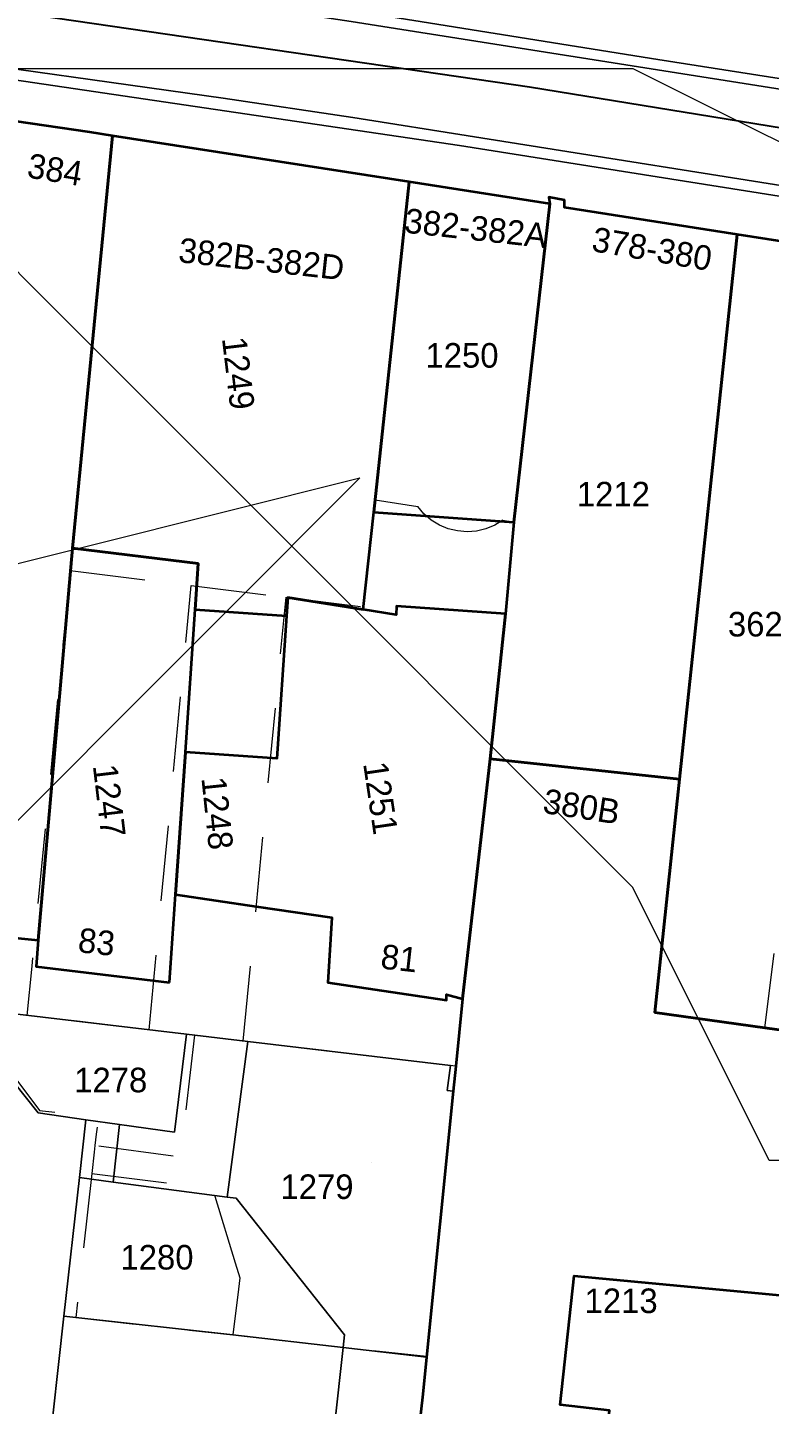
# Model space of a CAD drawing. Header units: metres. Extents: x 0 to 105485, y 0 to 425721.
# Drawn here: x 104980.3 to 105007.5, y 425188.6 to 425239 of the extents above; entities that cross this region are included whole.
import ezdxf
from ezdxf.enums import TextEntityAlignment as Align

# ---------------------------------------------------------------- set-up
doc = ezdxf.new("R2010")
doc.units = ezdxf.units.M
doc.header["$MEASUREMENT"] = 0
doc.linetypes.add('KG-PERCEEL-SO', pattern=[19, 5.5, -4, 5.5, -4])
for name, color, linetype, lineweight in [('B-XX-GR-BEPLANTING_CULTUUR_BODEMBEDEKKER-G', 90, 'Continuous', 18), ('B-XX-GR-BOOM-G', 90, 'Continuous', 13), ('B-XX-IE-MEUBILAIR-G', 7, 'Continuous', 18), ('B-XX-IE-MEUBILAIR_WEGMEUBILAIR_AFVALBAK-G', 7, 'Continuous', 18), ('B-XX-KG-GRENS_PERCEEL-G', 150, 'KG-PERCEEL-SO', 18), ('B-XX-KG-GRENS_PERCEEL-T', 150, 'KG-PERCEEL-SO', 18), ('B-XX-OG-BEBOUWING-G', 7, 'Continuous', 35), ('B-XX-OG-BEBOUWING_HUISNUMMER-T', 7, 'Continuous', 18), ('B-XX-OG-GRENS-G', 7, 'Continuous', 18), ('B-XX-OG-TERREIN_ERF-G', 7, 'Continuous', 18), ('B-XX-VH-OPENVERHARDING-G', 90, 'Continuous', 18)]:
    doc.layers.add(name, color=color, linetype=linetype, lineweight=lineweight)
doc.layers.add('GIS-WEGVAKKEN', color=2, linetype='Continuous')

msp = doc.modelspace()

# ---------------------------------------------------------------- linework, layer by layer
at = {"layer": 'B-XX-GR-BEPLANTING_CULTUUR_BODEMBEDEKKER-G', "ltscale": 0.5}
for points in [[(104991.887, 425190.647), (104987.846, 425191.111), (104982.091, 425191.748), (104981.654, 425191.791), (104981.049, 425186.371), (104981.555, 425186.306), (104982.774, 425186.145), (104982.605, 425184.271), (104986.59, 425183.782), (104991.575, 425187.78)], [(104994.94, 425190.297), (104991.887, 425190.647), (104991.575, 425187.78), (104986.59, 425183.782), (104982.605, 425184.271), (104981.326, 425184.373), (104980.197, 425184.593), (104978.726, 425183.477), (104978.4, 425180.771), (104979.489, 425179.509), (104993.557, 425177.933), (104994.803, 425188.938)]]:
    msp.add_lwpolyline(points, close=True, dxfattribs=at)
at = {"layer": 'B-XX-GR-BOOM-G', "color": 0, "true_color": 0x604a38}
msp.add_polyline3d([(104992.926, 425197.414, 2.789), (104992.926, 425197.414, 5.589)], dxfattribs=at)
at = {"layer": 'B-XX-IE-MEUBILAIR-G', "color": 0, "true_color": 0x604a38}
for points in [[(104994.976, 425238.63, 3.248), (104994.976, 425238.63, 4.748)], [(104996.833, 425238.879, 3.239), (104996.833, 425238.879, 4.739)], [(104982.269, 425236.725, 3.282), (104982.269, 425236.725, 4.782)], [(104996.154, 425234.675, 3.281), (104996.154, 425234.675, 4.781)]]:
    msp.add_polyline3d(points, dxfattribs=at)
at = {"layer": 'B-XX-IE-MEUBILAIR_WEGMEUBILAIR_AFVALBAK-G', "color": 0, "true_color": 0x604a38}
msp.add_polyline3d([(104999.44, 425232.782, 0), (104999.44, 425232.782, 1.5)], dxfattribs=at)
at = {"layer": 'B-XX-KG-GRENS_PERCEEL-G', "ltscale": 0.5, "flags": 128}
for points in [[(104979.348, 425235.635), (104982.6, 425235.159), (104983.433, 425235.03)], [(104983.433, 425235.03), (104981.885, 425219.105)], [(104983.433, 425235.03), (104983.535, 425235.014)], [(104983.535, 425235.014), (104994.311, 425233.341)], [(104994.311, 425233.341), (104993.06, 425221.694)], [(104994.311, 425233.341), (104999.456, 425232.542)], [(104998.143, 425220.883), (104999.456, 425232.542)], [(105000, 425232.67), (104999.428, 425232.78), (104999.456, 425232.542)], [(105000, 425232.398), (105000, 425232.67)], [(105000, 425232.398), (105006.319, 425231.417)], [(105004.207, 425211.469), (105006.319, 425231.417)], [(105006.319, 425231.417), (105010.871, 425230.711)], [(105007.334, 425202.353), (105009.045, 425216.055), (105010.871, 425230.711)], [(104993.06, 425221.694), (104992.938, 425220.559)], [(104993.06, 425221.694), (104994.618, 425221.446)], [(104996.077, 425220.555), (104995.736, 425220.637), (104995.412, 425220.77), (104995.113, 425220.953), (104994.846, 425221.18), (104994.618, 425221.446)], [(104997.738, 425220.948), (104997.439, 425220.767), (104997.115, 425220.634), (104996.775, 425220.553), (104996.426, 425220.527), (104996.077, 425220.555)], [(104997.27, 425212.203), (104997.84, 425217.521), (104998.143, 425220.883)], [(104997.738, 425220.948), (104998.143, 425220.883)], [(104992.938, 425220.559), (104992.631, 425217.78)], [(104981.885, 425219.105), (104980.477, 425204.619)], [(104981.885, 425219.105), (104986.321, 425218.558)], [(104984.774, 425202.283), (104986.321, 425218.558)], [(104986.321, 425218.558), (104989.795, 425218.13)], [(104988.229, 425201.873), (104989.795, 425218.13)], [(104989.795, 425218.13), (104992.631, 425217.78)], [(104996.014, 425200.95), (104996.264, 425203.424), (104997.18, 425211.364), (104997.27, 425212.203)], [(105004.207, 425211.469), (104997.27, 425212.203)], [(105007.334, 425202.353), (105003.301, 425202.918), (105004.207, 425211.469)], [(104980.477, 425204.619), (104980.301, 425202.813)], [(104984.774, 425202.283), (104980.301, 425202.813)], [(104985.272, 425202.224), (104984.774, 425202.283)], [(104986.045, 425202.132), (104985.272, 425202.224)], [(105007.334, 425202.353), (105010.84, 425201.863)], [(104986.446, 425202.084), (104985.915, 425197.619), (104982.794, 425198.041)], [(104986.446, 425202.084), (104986.045, 425202.132)], [(104988.229, 425201.873), (104986.446, 425202.084)], [(104996.014, 425200.95), (104988.325, 425201.862), (104988.229, 425201.873)], [(104979.452, 425201.073), (104980.759, 425199.328), (104982.915, 425199.113), (104982.842, 425198.464)], [(104994.943, 425190.326), (104994.996, 425190.854), (104995.104, 425191.929), (104996.014, 425200.95)], [(104982.842, 425198.464), (104982.794, 425198.041)], [(104982.768, 425197.806), (104982.68, 425197.025)], [(104982.794, 425198.041), (104982.768, 425197.806)], [(104982.68, 425197.025), (104982.091, 425191.748), (104987.846, 425191.111)], [(104982.68, 425197.025), (104987.101, 425196.467), (104987.93, 425193.746)], [(104987.93, 425193.746), (104988.099, 425193.193), (104988.049, 425192.783)], [(104988.049, 425192.783), (104987.846, 425191.111)], [(104987.846, 425191.111), (104988.262, 425191.065)], [(104988.262, 425191.065), (104994.943, 425190.326)], [(105006.631, 425176.213), (105000.648, 425177.153), (105000, 425177.211), (104993.557, 425177.933), (104994.803, 425188.938), (104994.943, 425190.326)]]:
    msp.add_lwpolyline(points, dxfattribs=at)
at = {"layer": 'B-XX-OG-BEBOUWING-G', "ltscale": 0.5}
for points in [[(104983.433, 425235.03), (104982.6, 425235.159), (104979.348, 425235.635), (104978.306, 425226.033), (104977.238, 425214.997), (104976.359, 425207.77), (104975.737, 425207.839), (104975.502, 425206.093), (104980.707, 425205.568), (104981.964, 425219.922)], [(104994.311, 425233.341), (104983.433, 425235.03), (104981.964, 425219.922), (104986.569, 425219.368), (104986.47, 425217.675), (104989.813, 425217.443), (104989.861, 425218.122), (104992.62, 425217.677), (104993.011, 425221.239)], [(104998.143, 425220.883), (104999.456, 425232.542), (104994.311, 425233.341), (104993.011, 425221.239)], [(104999.456, 425232.542), (104998.143, 425220.883), (104997.84, 425217.521), (104997.274, 425212.203), (105004.207, 425211.469), (105006.319, 425231.417), (105000, 425232.398), (105000, 425232.67), (104999.428, 425232.78)], [(105014.5, 425230.147), (105006.319, 425231.417), (105004.207, 425211.469), (105003.301, 425202.918), (105007.334, 425202.353), (105010.84, 425201.862)], [(104985.521, 425204.012), (104985.745, 425207.244), (104986.107, 425212.452), (104986.47, 425217.675), (104986.569, 425219.368), (104981.964, 425219.922), (104980.707, 425205.568), (104980.643, 425204.599)], [(104988.704, 425206.804), (104991.471, 425206.392), (104991.327, 425204.011), (104995.668, 425203.37), (104995.67, 425203.579), (104996.264, 425203.424), (104997.274, 425212.203), (104997.84, 425217.521), (104993.846, 425217.798), (104993.824, 425217.483), (104992.62, 425217.677), (104989.861, 425218.122), (104989.813, 425217.443), (104989.451, 425212.22), (104986.107, 425212.452), (104985.745, 425207.244)], [(105000.648, 425177.153), (105001.652, 425188.345), (104999.844, 425188.545), (105000.357, 425193.269), (105009.572, 425192.409), (105009.777, 425193.78), (105009.994, 425195.228), (105010.84, 425201.862), (105007.334, 425202.353), (105003.301, 425202.918), (105004.207, 425211.469), (104997.274, 425212.203), (104996.264, 425203.424), (104996.015, 425200.95), (104995.923, 425200.042), (104994.94, 425190.297), (104994.803, 425188.938), (104993.557, 425177.933)]]:
    msp.add_lwpolyline(points, close=True, dxfattribs=at)
at = {"layer": 'B-XX-OG-GRENS-G'}
for points in [[(104972.5, 425237.5, 3.305), (104977.5, 425237.5, 3.215), (104982.5, 425237.5, 3.274), (104987.5, 425237.5, 3.271), (104992.5, 425237.5, 3.28), (104997.5, 425237.5, 3.266), (105002.5, 425237.5, 3.265), (105012.5, 425232.5, 3.242), (105017.5, 425232.5, 3.28), (105022.5, 425232.5, 3.238), (105027.5, 425232.5, 3.263), (105037.5, 425227.5, 3.264), (105047.5, 425217.5, 3.005), (105042.5, 425212.5, 2.689), (105032.5, 425212.5, 3.074), (105027.5, 425212.5, 2.985), (105012.5, 425212.5, 2.424), (105012.5, 425197.5, 2.498), (105007.5, 425197.5, 2.474), (105002.5, 425207.5, 2.64)], [(104992.5, 425222.5, 3.092), (104987.5, 425217.5, 2.83), (104977.5, 425207.5, 3.345), (104972.5, 425212.5, 3.284), (104972.5, 425217.5, 3.797)]]:
    msp.add_polyline3d(points, close=True, dxfattribs=at)
at = {"layer": 'B-XX-OG-TERREIN_ERF-G', "ltscale": 0.5}
for points in [[(104997.84, 425217.521), (104998.143, 425220.883), (104993.011, 425221.239), (104992.62, 425217.677), (104993.824, 425217.483), (104993.846, 425217.798)], [(104989.451, 425212.22), (104989.813, 425217.443), (104986.47, 425217.675), (104986.107, 425212.452)], [(104973.465, 425201.547), (104979.384, 425200.92), (104980.707, 425199.238), (104982.458, 425198.99), (104983.696, 425198.815), (104985.702, 425198.531), (104986.143, 425202.12), (104974.677, 425203.48), (104974.502, 425202.176), (104973.57, 425202.3), (104973.529, 425201.993), (104973.501, 425201.997), (104967.463, 425202.801), (104961.754, 425203.545), (104961.749, 425203.098)], [(104988.392, 425201.854), (104986.143, 425202.12), (104985.702, 425198.531), (104983.696, 425198.815), (104983.461, 425196.708), (104987.642, 425196.159)], [(104995.923, 425200.042), (104995.693, 425200.065), (104995.821, 425200.973), (104988.392, 425201.854), (104987.642, 425196.159), (104987.972, 425196.115), (104991.937, 425191.111), (104991.887, 425190.647), (104994.94, 425190.297)], [(104983.696, 425198.815), (104982.458, 425198.99), (104982.222, 425196.871), (104983.461, 425196.708)], [(105009.869, 425183.807), (105009.59, 425183.836), (105010.627, 425193.653), (105011.325, 425193.548), (105017.288, 425192.899), (105017.564, 425192.948), (105017.77, 425193.137), (105017.84, 425193.343), (105017.95, 425194.386), (105011.486, 425195.07), (105009.994, 425195.228), (105009.777, 425193.78), (105009.572, 425192.409), (105000.357, 425193.269), (104999.844, 425188.545), (105001.652, 425188.345), (105000.648, 425177.153), (105007.038, 425176.149), (105008.745, 425175.911), (105008.958, 425177.897), (105008.985, 425178.147), (105009.011, 425178.396), (105009.425, 425178.341), (105009.467, 425178.658)]]:
    msp.add_lwpolyline(points, close=True, dxfattribs=at)
msp.add_lwpolyline([(104974.677, 425203.48), (104986.143, 425202.12), (104988.392, 425201.854), (104995.821, 425200.973), (104995.693, 425200.065), (104995.923, 425200.042), (104996.015, 425200.95), (104996.264, 425203.424), (104995.67, 425203.579), (104995.668, 425203.37), (104991.327, 425204.011), (104991.471, 425206.392), (104988.704, 425206.804), (104985.745, 425207.244), (104985.521, 425204.012), (104980.643, 425204.599), (104980.707, 425205.568), (104975.502, 425206.093)], dxfattribs=at)
at = {"layer": 'B-XX-VH-OPENVERHARDING-G', "ltscale": 0.5}
for points in [[(105010.469, 425239.062), (105006.108, 425239.897), (105000.985, 425240.668), (105000, 425240.814), (104995.396, 425241.38), (104988.696, 425242.376), (104984.486, 425242.952), (104980.058, 425243.546), (104975.009, 425243.992), (104966.115, 425244.889), (104965.556, 425243.404), (104982.871, 425240.986), (104991.501, 425239.731), (105003.423, 425237.827), (105024.082, 425234.583)], [(105081.659, 425226.263), (105070.985, 425227.585), (105050.996, 425230.253), (105029.613, 425233.334), (105023.998, 425234.194), (104992.186, 425239.216), (104987.61, 425239.901), (104965.424, 425243.051), (104964.154, 425239.675), (104987.487, 425236.404), (104992.239, 425235.7), (105023.447, 425230.739), (105029.047, 425229.942), (105035.406, 425228.938), (105050.319, 425226.852), (105063.056, 425225.123), (105077.644, 425223.225)], [(105078.727, 425226.979), (105051.019, 425230.608), (105035.935, 425232.777), (105024.082, 425234.583), (105003.423, 425237.827), (104991.501, 425239.731), (104982.871, 425240.986), (104965.556, 425243.404), (104965.424, 425243.051), (104987.61, 425239.901), (104992.186, 425239.216), (105023.998, 425234.194), (105029.613, 425233.334), (105050.996, 425230.253), (105070.985, 425227.585), (105081.659, 425226.263)], [(105077.644, 425223.225), (105063.056, 425225.123), (105050.319, 425226.852), (105035.406, 425228.938), (105029.047, 425229.942), (105023.447, 425230.739), (104992.239, 425235.7), (104987.487, 425236.404), (104964.154, 425239.675), (104964.031, 425239.349), (104969.735, 425238.575), (104996.154, 425234.675), (105023.355, 425230.363), (105042.716, 425227.546), (105050.242, 425226.487), (105063.018, 425224.79), (105070.53, 425223.751), (105077.397, 425222.874)], [(105023.355, 425230.363), (104996.154, 425234.675), (104969.735, 425238.575), (104964.031, 425239.349), (104963.482, 425237.889), (104966.188, 425237.563), (104970.744, 425236.896), (104979.348, 425235.635), (104982.6, 425235.159), (104983.433, 425235.03), (104994.311, 425233.341), (104999.456, 425232.542), (104999.428, 425232.78), (105000, 425232.67), (105000, 425232.398), (105006.319, 425231.417), (105014.5, 425230.147)]]:
    msp.add_lwpolyline(points, dxfattribs=at)
for points in [[(104973.465, 425201.547), (104973.294, 425199.435), (104977.874, 425198.821), (104979.553, 425197.136), (104978.61, 425186.635), (104976.389, 425184.99), (104975.45, 425176.497), (104978.664, 425177.493), (104979.489, 425179.509), (104978.4, 425180.771), (104978.726, 425183.477), (104980.197, 425184.593), (104981.326, 425184.373), (104981.555, 425186.306), (104981.049, 425186.371), (104981.654, 425191.791), (104982.222, 425196.871), (104982.458, 425198.99), (104980.707, 425199.238), (104979.384, 425200.92)], [(104987.642, 425196.159), (104983.461, 425196.708), (104982.222, 425196.871), (104981.654, 425191.791), (104982.091, 425191.748), (104987.846, 425191.111), (104991.887, 425190.647), (104991.937, 425191.111), (104987.972, 425196.115)]]:
    msp.add_lwpolyline(points, close=True, dxfattribs=at)
at = {"layer": 'GIS-WEGVAKKEN'}
msp.add_lwpolyline([(104969.758, 425240.812), (104979.4, 425239.63), (104998.71, 425236.82), (105017.78, 425233.72), (105027.33, 425231.96), (105032.13, 425231.21), (105036.94, 425230.59), (105051.302, 425228.47)], dxfattribs=at)

# ---------------------------------------------------------------- texts
at = {"layer": 'B-XX-KG-GRENS_PERCEEL-T'}
for s, rotation, p in [('1249', 276.8, (104988.049, 425226.336)), ('1247', 276.8, (104983.319, 425210.679)), ('1251', 278.4, (104993.258, 425210.777)), ('1248', 276, (104987.28, 425210.219))]:
    msp.add_text(s, height=0.9, rotation=rotation, dxfattribs=at).set_placement(p, align=Align.MIDDLE_CENTER)
for s, p in [('1250', (104996.242, 425226.987)), ('1212', (105001.788, 425221.904)), ('362', (105006.99, 425217.14)), ('1278', (104983.371, 425200.444)), ('1279', (104990.928, 425196.536)), ('1280', (104985.066, 425193.953)), ('1213', (105002.072, 425192.358))]:
    msp.add_text(s, height=0.9, dxfattribs=at).set_placement(p, align=Align.MIDDLE_CENTER)
at = {"layer": 'B-XX-OG-BEBOUWING_HUISNUMMER-T'}
for s, rotation, p in [('384', 350.7, (104981.33, 425233.792)), ('382-382A', 353.7, (104996.744, 425231.648)), ('378-380', 350.4, (105003.206, 425230.888)), ('382B-382D', 353.7, (104988.896, 425230.518)), ('380B', 351.2, (105000.625, 425210.464)), ('83', 353.7, (104982.855, 425205.506)), ('81', 353.7, (104993.945, 425204.906))]:
    msp.add_text(s, height=0.9, rotation=rotation, dxfattribs=at).set_placement(p, align=Align.MIDDLE_CENTER)

doc.saveas('drawing.dxf')
